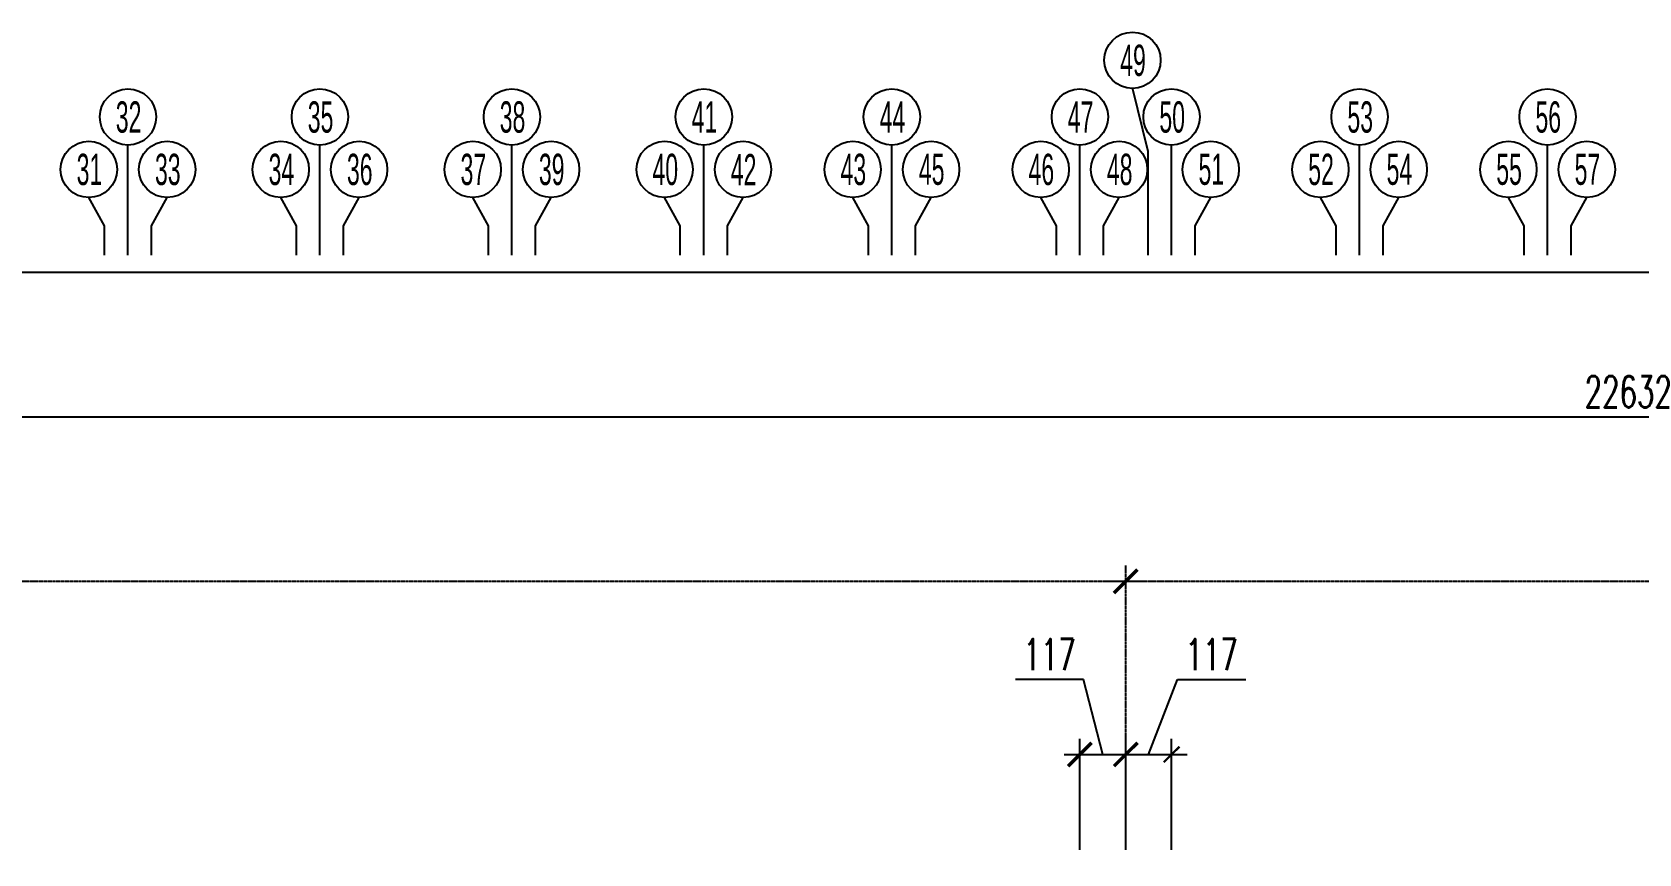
# Model space of a CAD drawing. Extents: x -64479 to 90650, y -38385 to 38270.
# Drawn here: x -45817 to -41715, y 13657 to 15757 of the extents above; entities that cross this region are included whole.
import ezdxf
from ezdxf.enums import TextEntityAlignment as Align

# ---------------------------------------------------------------- set-up
doc = ezdxf.new("R2010")
doc.units = 0
doc.header["$MEASUREMENT"] = 0
doc.linetypes.add('HIDDEN', pattern=[0.375, 0.25, -0.125])
doc.layers.get('0').update_dxf_attribs({"linetype": 'CONTINUOUS'})
for name, color, linetype in [('DIMENSION', 4, 'CONTINUOUS'), ('HIDDEN', 4, 'HIDDEN'), ('Net vang', 2, 'CONTINUOUS'), ('TEXT', 3, 'CONTINUOUS')]:
    doc.layers.add(name, color=color, linetype=linetype)
doc.styles.add('DIM', font='romans.shx', dxfattribs={"width": 0.65})
doc.styles.get("Standard").update_dxf_attribs({"font": 'vn_vni.shx', "width": 0.9})
doc.dimstyles.new('400.Ph', dxfattribs={"dimscale": 400, "dimtxt": 0.2, "dimasz": 0.15, "dimexe": 0.1, "dimexo": 0.1, "dimgap": 0.06, "dimtad": 1, "dimdec": 0, "dimzin": 0, "dimdsep": 46, "dimtxsty": 'DIM', "dimblk": 'ARCHTICK', "dimcen": 0.15, "dimdle": 0.1, "dimclrd": 256, "dimclre": 7, "dimclrt": 6, "dimadec": 0, "dimazin": 0, "dimtfac": 1, "dimtdec": 0, "dimtix": 1, "dimtmove": 0, "dimatfit": 3, "dimldrblk": 'ARCHTICK', "dimfxl": 1, "dimtolj": 1, "dimtzin": 0, "dimarcsym": 0})

# ---------------------------------------------------------------- blocks, each defined once
blk = doc.blocks.new('_ArchTick')
at = {"color": 0, "linetype": 'ByBlock', "const_width": 0.15}
blk.add_lwpolyline([(-0.5, -0.5), (0.5, 0.5)], dxfattribs=at)
blk = doc.blocks.new('*D18')
at = {"layer": 'DIMENSION', "color": 7, "lineweight": -2}
for p, q in [((-50569.1, 13667.7), (-50569.1, 15183.5)), ((-12849.1, 13667.7), (-12849.1, 15183.5))]:
    blk.add_line(p, q, dxfattribs=at)
at = {"layer": 'DIMENSION', "lineweight": -2}
blk.add_line((-50609.1, 15143.5), (-12809.1, 15143.5), dxfattribs=at)
at = {"layer": 'DIMENSION', "lineweight": -2, "xscale": 60, "yscale": 60, "zscale": 60, "rotation": 180}
blk.add_blockref('_ArchTick', (-50569.1, 15143.5), dxfattribs=at)
at = {"layer": 'DIMENSION', "lineweight": -2, "xscale": 60, "yscale": 60, "zscale": 60}
blk.add_blockref('_ArchTick', (-12849.1, 15143.5), dxfattribs=at)
at = {"layer": 'DIMENSION', "color": 6, "insert": (-31669.1, 15207.5), "char_height": 80, "attachment_point": 5, "style": 'DIM'}
blk.add_mtext('\\A1;37720', dxfattribs=at)
blk = doc.blocks.new('*D225')
at = {"layer": 'DIMENSION', "color": 7, "lineweight": -2}
for p, q in [((-50569.1, 13667.7), (-50569.1, 14814)), ((-27937.1, 13667.7), (-27937.1, 14814))]:
    blk.add_line(p, q, dxfattribs=at)
at = {"layer": 'DIMENSION', "lineweight": -2}
blk.add_line((-50609.1, 14774), (-27897.1, 14774), dxfattribs=at)
at = {"layer": 'DIMENSION', "lineweight": -2, "xscale": 60, "yscale": 60, "zscale": 60, "rotation": 180}
blk.add_blockref('_ArchTick', (-50569.1, 14774), dxfattribs=at)
at = {"layer": 'DIMENSION', "lineweight": -2, "xscale": 60, "yscale": 60, "zscale": 60}
blk.add_blockref('_ArchTick', (-27937.1, 14774), dxfattribs=at)
at = {"layer": 'DIMENSION', "color": 6, "insert": (-41742.3, 14838), "char_height": 80, "attachment_point": 5, "style": 'DIM'}
blk.add_mtext('\\A1;22632', dxfattribs=at)
blk = doc.blocks.new('*D535')
at = {"layer": 'DIMENSION', "lineweight": -2}
for p, q in [((-62334.4, 14102.6), (-62508.7, 14102.6)), ((-62285.4, 13911.5), (-62334.4, 14102.6)), ((-62383.9, 13911.5), (-62186.9, 13911.5))]:
    blk.add_line(p, q, dxfattribs=at)
at = {"layer": 'DIMENSION', "color": 7, "lineweight": -2}
for p, q in [((-62343.9, 13667.7), (-62343.9, 13951.5)), ((-62226.9, 13667.7), (-62226.9, 13951.5))]:
    blk.add_line(p, q, dxfattribs=at)
at = {"layer": 'DIMENSION', "lineweight": -2, "xscale": 60, "yscale": 60, "zscale": 60, "rotation": 180}
blk.add_blockref('_ArchTick', (-62343.9, 13911.5), dxfattribs=at)
at = {"layer": 'DIMENSION', "lineweight": -2, "xscale": 60, "yscale": 60, "zscale": 60}
blk.add_blockref('_ArchTick', (-62226.9, 13911.5), dxfattribs=at)
at = {"layer": 'DIMENSION', "color": 6, "insert": (-62421.6, 14166.6), "char_height": 80, "attachment_point": 5, "style": 'DIM'}
blk.add_mtext('\\A1;117', dxfattribs=at)
blk = doc.blocks.new('*D246')
at = {"layer": 'DIMENSION', "lineweight": -2}
for p, q in [((-65627.4, 13911.5), (-65553.9, 14102.8)), ((-65553.9, 14102.8), (-65379.6, 14102.8)), ((-65725.9, 13911.5), (-65528.9, 13911.5))]:
    blk.add_line(p, q, dxfattribs=at)
at = {"layer": 'DIMENSION', "color": 7, "lineweight": -2}
for p, q in [((-65685.9, 13667.7), (-65685.9, 13951.5)), ((-65568.9, 13667.7), (-65568.9, 13951.5))]:
    blk.add_line(p, q, dxfattribs=at)
at = {"layer": 'DIMENSION', "lineweight": -2, "xscale": 40, "yscale": 40, "zscale": 40, "rotation": 180}
blk.add_blockref('_ArchTick', (-65685.9, 13911.5), dxfattribs=at)
at = {"layer": 'DIMENSION', "lineweight": -2, "xscale": 40, "yscale": 40, "zscale": 40}
blk.add_blockref('_ArchTick', (-65568.9, 13911.5), dxfattribs=at)
at = {"layer": 'DIMENSION', "color": 6, "insert": (-65466.7, 14166.8), "char_height": 80, "attachment_point": 5, "style": 'DIM'}
blk.add_mtext('\\A1;117', dxfattribs=at)
blk = doc.blocks.new('*D406')
at = {"layer": 'HIDDEN', "color": 7, "lineweight": -2}
for p, q in [((-50569.1, 13667.7), (-50569.1, 14393.8)), ((-43025.1, 13667.7), (-43025.1, 14393.8))]:
    blk.add_line(p, q, dxfattribs=at)
at = {"layer": 'HIDDEN', "lineweight": -2}
blk.add_line((-50609.1, 14353.8), (-42985.1, 14353.8), dxfattribs=at)
at = {"layer": 'HIDDEN', "lineweight": -2, "xscale": 60, "yscale": 60, "zscale": 60, "rotation": 180}
blk.add_blockref('_ArchTick', (-50569.1, 14353.8), dxfattribs=at)
at = {"layer": 'HIDDEN', "lineweight": -2, "xscale": 60, "yscale": 60, "zscale": 60}
blk.add_blockref('_ArchTick', (-43025.1, 14353.8), dxfattribs=at)
at = {"layer": 'HIDDEN', "color": 6, "insert": (-46797.1, 14417.8), "char_height": 80, "attachment_point": 5, "style": 'DIM'}
blk.add_mtext('\\A1;7544', dxfattribs=at)
blk = doc.blocks.new('*D407')
at = {"layer": 'HIDDEN', "color": 7, "lineweight": -2}
for p, q in [((-43025.1, 13667.7), (-43025.1, 14393.8)), ((-35481.1, 13667.7), (-35481.1, 14393.8))]:
    blk.add_line(p, q, dxfattribs=at)
at = {"layer": 'HIDDEN', "lineweight": -2}
blk.add_line((-43065.1, 14353.8), (-35441.1, 14353.8), dxfattribs=at)
at = {"layer": 'HIDDEN', "lineweight": -2, "xscale": 60, "yscale": 60, "zscale": 60, "rotation": 180}
blk.add_blockref('_ArchTick', (-43025.1, 14353.8), dxfattribs=at)
at = {"layer": 'HIDDEN', "lineweight": -2, "xscale": 60, "yscale": 60, "zscale": 60}
blk.add_blockref('_ArchTick', (-35481.1, 14353.8), dxfattribs=at)
at = {"layer": 'HIDDEN', "color": 6, "insert": (-39253.1, 14417.8), "char_height": 80, "attachment_point": 5, "style": 'DIM'}
blk.add_mtext('\\A1;7544', dxfattribs=at)
blk = doc.blocks.new('pd1')
at = {"layer": 'DIMENSION', "color": 7}
blk.add_line((-62343.9, 13667.7), (-62343.9, 13951.5), dxfattribs=at)
at = {"layer": 'Net vang'}
for p, q in [((-64773.9, 15187.4), (-64773.9, 15468.1)), ((-64283.9, 15187.4), (-64283.9, 15468.1)), ((-63793.9, 15187.4), (-63793.9, 15468.1)), ((-63303.9, 15187.4), (-63303.9, 15468.1)), ((-62823.9, 15187.4), (-62823.9, 15468.1)), ((-62343.9, 15187.4), (-62343.9, 15468.1)), ((-64833.9, 15262.4), (-64873.9, 15334.2)), ((-64713.9, 15262.4), (-64673.9, 15334.2)), ((-64343.9, 15262.4), (-64383.9, 15334.2)), ((-64223.9, 15262.4), (-64183.9, 15334.2)), ((-63853.9, 15262.4), (-63893.9, 15334.2)), ((-63733.9, 15262.4), (-63693.9, 15334.2)), ((-63363.9, 15262.4), (-63403.9, 15334.2)), ((-63243.9, 15262.4), (-63203.9, 15334.2)), ((-62883.9, 15262.4), (-62923.9, 15334.2)), ((-62763.9, 15262.4), (-62723.9, 15334.2)), ((-62403.9, 15262.4), (-62443.9, 15334.2)), ((-62283.9, 15262.4), (-62243.9, 15334.2)), ((-64833.9, 15187.4), (-64833.9, 15262.4)), ((-64713.9, 15187.4), (-64713.9, 15262.4)), ((-64343.9, 15187.4), (-64343.9, 15262.4)), ((-64223.9, 15187.4), (-64223.9, 15262.4)), ((-63853.9, 15187.4), (-63853.9, 15262.4)), ((-63733.9, 15187.4), (-63733.9, 15262.4)), ((-63363.9, 15187.4), (-63363.9, 15262.4)), ((-63243.9, 15187.4), (-63243.9, 15262.4)), ((-62883.9, 15187.4), (-62883.9, 15262.4)), ((-62763.9, 15187.4), (-62763.9, 15262.4)), ((-62403.9, 15187.4), (-62403.9, 15262.4)), ((-62283.9, 15187.4), (-62283.9, 15262.4))]:
    blk.add_line(p, q, dxfattribs=at)
for centre in [(-64773.9, 15540.1), (-64283.9, 15540.1), (-63793.9, 15540.1), (-63303.9, 15540.1), (-62823.9, 15540.1), (-62343.9, 15540.1), (-64873.9, 15406.2), (-64673.9, 15406.2), (-64383.9, 15406.2), (-64183.9, 15406.2), (-63893.9, 15406.2), (-63693.9, 15406.2), (-63403.9, 15406.2), (-63203.9, 15406.2), (-62923.9, 15406.2), (-62723.9, 15406.2), (-62443.9, 15406.2), (-62243.9, 15406.2)]:
    blk.add_circle(centre, 72, dxfattribs=at)
at = {"layer": 'DIMENSION', "xscale": 40, "yscale": 40, "zscale": 40}
blk.add_blockref('_ArchTick', (-62343.9, 13911.5), dxfattribs=at)
at = {"layer": 'DIMENSION'}
dim = blk.add_linear_dim(base=(-62226.9, 13911.5), p1=(-62343.9, 13627.7), p2=(-62226.9, 13627.7), dimstyle='400.Ph', override={"dimtmove": 1}, dxfattribs=at)
dim.commit()
dim.dimension.update_dxf_attribs({"geometry": '*D535', "text_midpoint": (-62358.4, 14102.6), "dimtype": 128})
blk = doc.blocks.new('pd2')
at = {"layer": 'DIMENSION', "color": 7}
blk.add_line((-65568.9, 13667.7), (-65568.9, 13951.5), dxfattribs=at)
at = {"layer": 'DIMENSION', "xscale": 40, "yscale": 40, "zscale": 40, "rotation": 180}
blk.add_blockref('_ArchTick', (-65568.9, 13911.5), dxfattribs=at)
at = {"layer": 'DIMENSION'}
dim = blk.add_linear_dim(base=(-65568.9, 13911.5), p1=(-65685.9, 13627.7), p2=(-65568.9, 13627.7), dimstyle='400.Ph', override={"dimtmove": 1}, dxfattribs=at)
dim.commit()
dim.dimension.update_dxf_attribs({"geometry": '*D246', "text_midpoint": (-65529.9, 14102.8), "dimtype": 128})

msp = doc.modelspace()

# ---------------------------------------------------------------- linework, layer by layer
at = {"layer": 'Net vang'}
for p, q in [((-42968.1, 15452.3), (-43008.1, 15614.5)), ((-42908.1, 15187.4), (-42908.1, 15468.1)), ((-42428.1, 15187.4), (-42428.1, 15468.1)), ((-41948.1, 15187.4), (-41948.1, 15468.1)), ((-42968.1, 15187.4), (-42968.1, 15452.3)), ((-42848.1, 15262.4), (-42808.1, 15334.2)), ((-42488.1, 15262.4), (-42528.1, 15334.2)), ((-42368.1, 15262.4), (-42328.1, 15334.2)), ((-42008.1, 15262.4), (-42048.1, 15334.2)), ((-41888.1, 15262.4), (-41848.1, 15334.2)), ((-42848.1, 15187.4), (-42848.1, 15262.4)), ((-42488.1, 15187.4), (-42488.1, 15262.4)), ((-42368.1, 15187.4), (-42368.1, 15262.4)), ((-42008.1, 15187.4), (-42008.1, 15262.4)), ((-41888.1, 15187.4), (-41888.1, 15262.4))]:
    msp.add_line(p, q, dxfattribs=at)
for centre in [(-43008.1, 15684.9), (-42908.1, 15540.1), (-42428.1, 15540.1), (-41948.1, 15540.1), (-42808.1, 15406.2), (-42528.1, 15406.2), (-42328.1, 15406.2), (-42048.1, 15406.2), (-41848.1, 15406.2)]:
    msp.add_circle(centre, 72, dxfattribs=at)

# ---------------------------------------------------------------- block references
at = {"layer": 'DIMENSION'}
for name, p in [('pd1', (19201.8, 0)), ('pd2', (22660.8, 0))]:
    msp.add_blockref(name, p, dxfattribs=at)

# ---------------------------------------------------------------- texts
at = {"layer": 'TEXT', "width": 0.55}
for s, p in [('49', (-43006.5, 15684.9)), ('32', (-45570.5, 15540.1)), ('35', (-45080.5, 15540.1)), ('38', (-44590.5, 15540.1)), ('41', (-44100.5, 15540.1)), ('44', (-43620.5, 15540.1)), ('47', (-43140.5, 15540.1)), ('50', (-42906.5, 15540.1)), ('53', (-42426.5, 15540.1)), ('56', (-41946.5, 15540.1)), ('31', (-45670.5, 15406.2)), ('33', (-45470.5, 15406.2)), ('34', (-45180.5, 15406.2)), ('36', (-44980.5, 15406.2)), ('37', (-44690.5, 15406.2)), ('39', (-44490.5, 15406.2)), ('40', (-44200.5, 15406.2)), ('42', (-44000.5, 15406.2)), ('43', (-43720.5, 15406.2)), ('45', (-43520.5, 15406.2)), ('46', (-43240.5, 15406.2)), ('48', (-43040.5, 15406.2)), ('51', (-42806.5, 15406.2)), ('52', (-42526.5, 15406.2)), ('54', (-42326.5, 15406.2)), ('55', (-42046.5, 15406.2)), ('57', (-41846.5, 15406.2))]:
    msp.add_text(s, height=80, dxfattribs=at).set_placement(p, align=Align.MIDDLE)

# ---------------------------------------------------------------- dimensions: what is measured, and where the dimension line sits
at = {"layer": 'DIMENSION'}
for base, p2, picture, middle in [((-12849.1, 15143.5), (-12849.1, 13627.7), '*D18', (-31669.1, 15143.5)), ((-27937.1, 14774), (-27937.1, 13627.7), '*D225', (-41742.3, 14774))]:
    dim = msp.add_linear_dim(base=base, p1=(-50569.1, 13627.7), p2=p2, dimstyle='400.Ph', dxfattribs=at)
    dim.commit()
    dim.dimension.update_dxf_attribs({"geometry": picture, "text_midpoint": middle, "dimtype": 160})
at = {"layer": 'HIDDEN'}
dim = msp.add_linear_dim(base=(-43025.1, 14353.8), p1=(-50569.1, 13627.7), p2=(-43025.1, 13627.7), dimstyle='400.Ph', dxfattribs=at)
dim.commit()
dim.dimension.update_dxf_attribs({"geometry": '*D406', "text_midpoint": (-46797.1, 14417.8)})
dim = msp.add_linear_dim(base=(-35481.1, 14353.8), p1=(-43025.1, 13627.7), p2=(-35481.1, 13627.7), dimstyle='400.Ph', override={"dimtmove": 1}, dxfattribs=at)
dim.commit()
dim.dimension.update_dxf_attribs({"geometry": '*D407', "text_midpoint": (-39253.1, 14417.8)})

doc.saveas('drawing.dxf')
